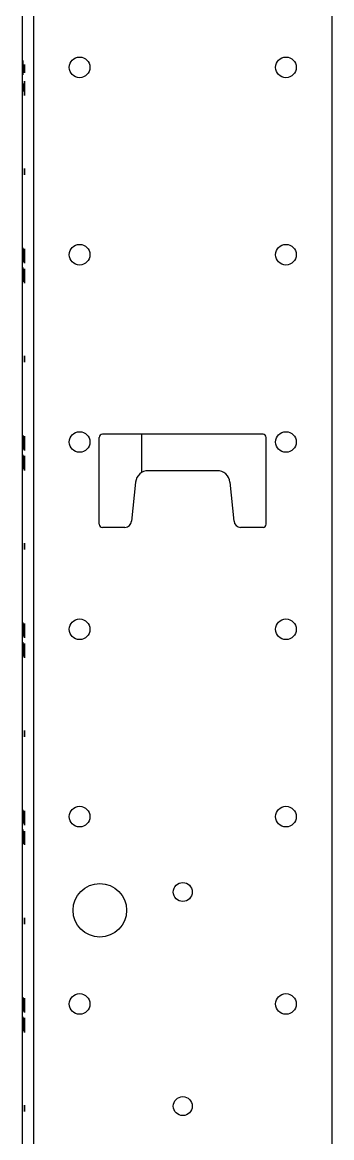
# Model space of a CAD drawing. Extents: x 8 to 102, y 11 to 162.
# Drawn here: x 65.58 to 68.47, y 21.36 to 31.78 of the extents above; entities that cross this region are included whole.
import ezdxf

# ---------------------------------------------------------------- set-up
doc = ezdxf.new("R2010")
doc.units = 0
doc.header["$MEASUREMENT"] = 0
doc.layers.add('TFR-TRI3', color=7, linetype='CONTINUOUS')

msp = doc.modelspace()

# ---------------------------------------------------------------- linework, layer by layer
at = {"layer": 'TFR-TRI3', "color": 113, "linetype": 'CONTINUOUS'}
for p, q in [((65.685, 11.26), (65.685, 107.017)), ((68.468, 107.017), (68.468, 11.26)), ((65.576, 104.587), (65.576, 13.694)), ((67.826, 27.932), (66.326, 27.932)), ((66.296, 27.092), (66.296, 27.902)), ((67.856, 27.092), (67.856, 27.902)), ((67.398, 27.592), (66.754, 27.592)), ((66.635, 27.485), (66.596, 27.122)), ((67.556, 27.122), (67.518, 27.485)), ((66.536, 27.062), (66.326, 27.062)), ((67.826, 27.062), (67.616, 27.062))]:
    msp.add_line(p, q, dxfattribs=at)
at = {"layer": 'TFR-TRI3', "color": 3, "linetype": 'CONTINUOUS'}
for p, q in [((65.581, 31.422), (65.581, 31.424)), ((65.581, 31.424), (65.581, 31.422)), ((65.581, 31.419), (65.581, 31.422)), ((65.581, 31.422), (65.581, 31.416)), ((65.581, 31.414), (65.581, 31.419)), ((65.581, 31.416), (65.581, 31.407)), ((65.581, 31.406), (65.581, 31.414)), ((65.581, 31.407), (65.581, 31.394)), ((65.581, 31.397), (65.581, 31.406)), ((65.581, 31.398), (65.581, 31.395)), ((65.581, 31.395), (65.581, 31.398)), ((65.581, 31.386), (65.581, 31.397)), ((65.581, 31.386), (65.581, 31.395)), ((65.581, 31.395), (65.581, 31.386)), ((65.581, 31.394), (65.581, 31.377)), ((65.581, 31.373), (65.581, 31.386)), ((65.581, 31.372), (65.581, 31.386)), ((65.581, 31.386), (65.581, 31.373)), ((65.581, 31.377), (65.581, 31.357)), ((65.581, 31.373), (65.581, 31.357)), ((65.581, 31.357), (65.581, 31.373)), ((65.581, 31.357), (65.581, 31.372)), ((65.596, 31.386), (65.596, 31.366)), ((65.596, 31.373), (65.596, 31.386)), ((65.596, 31.359), (65.596, 31.373)), ((65.596, 31.366), (65.596, 31.349)), ((65.581, 31.341), (65.581, 31.357)), ((65.581, 31.357), (65.581, 31.341)), ((65.581, 31.336), (65.581, 31.357)), ((65.581, 31.357), (65.581, 31.33)), ((65.581, 31.328), (65.581, 31.341)), ((65.581, 31.341), (65.581, 31.329)), ((65.581, 31.32), (65.581, 31.336)), ((65.581, 31.33), (65.581, 31.31)), ((65.581, 31.329), (65.581, 31.319)), ((65.581, 31.319), (65.581, 31.328)), ((65.581, 31.307), (65.581, 31.32)), ((65.581, 31.319), (65.581, 31.316)), ((65.581, 31.316), (65.581, 31.319)), ((65.581, 31.31), (65.581, 31.295)), ((65.581, 31.298), (65.581, 31.307)), ((65.581, 31.292), (65.581, 31.298)), ((65.581, 31.295), (65.581, 31.29)), ((65.581, 31.29), (65.581, 31.292)), ((65.596, 31.346), (65.596, 31.359)), ((65.596, 31.349), (65.596, 31.335)), ((65.596, 31.335), (65.596, 31.346)), ((65.596, 31.31), (65.596, 31.335)), ((65.596, 31.335), (65.596, 31.326)), ((65.596, 31.326), (65.596, 31.31)), ((65.581, 31.194), (65.581, 31.21)), ((65.581, 31.21), (65.581, 31.185)), ((65.581, 31.185), (65.581, 31.194)), ((65.581, 31.185), (65.581, 31.174)), ((65.581, 31.171), (65.581, 31.185)), ((65.581, 31.174), (65.581, 31.161)), ((65.581, 31.154), (65.581, 31.171)), ((65.581, 31.161), (65.581, 31.147)), ((65.596, 31.23), (65.596, 31.228)), ((65.596, 31.225), (65.596, 31.23)), ((65.596, 31.228), (65.596, 31.223)), ((65.596, 31.21), (65.596, 31.225)), ((65.596, 31.223), (65.596, 31.213)), ((65.596, 31.213), (65.596, 31.2)), ((65.596, 31.19), (65.596, 31.21)), ((65.596, 31.201), (65.596, 31.204)), ((65.596, 31.204), (65.596, 31.201)), ((65.596, 31.201), (65.596, 31.192)), ((65.596, 31.191), (65.596, 31.201)), ((65.596, 31.2), (65.596, 31.184)), ((65.596, 31.192), (65.596, 31.179)), ((65.596, 31.179), (65.596, 31.191)), ((65.596, 31.163), (65.596, 31.19)), ((65.596, 31.184), (65.596, 31.163)), ((65.596, 31.164), (65.596, 31.179)), ((65.596, 31.179), (65.596, 31.163)), ((65.596, 31.147), (65.596, 31.164)), ((65.596, 31.143), (65.596, 31.163)), ((65.596, 31.163), (65.596, 31.147)), ((65.596, 31.163), (65.596, 31.148)), ((65.581, 31.135), (65.581, 31.154)), ((65.581, 31.147), (65.581, 31.135)), ((65.596, 31.148), (65.596, 31.134)), ((65.596, 31.134), (65.596, 31.147)), ((65.596, 31.147), (65.596, 31.134)), ((65.596, 31.126), (65.596, 31.143)), ((65.596, 31.125), (65.596, 31.134)), ((65.596, 31.134), (65.596, 31.123)), ((65.596, 31.134), (65.596, 31.125)), ((65.596, 31.113), (65.596, 31.126)), ((65.596, 31.122), (65.596, 31.125)), ((65.596, 31.125), (65.596, 31.122)), ((65.596, 31.123), (65.596, 31.114)), ((65.596, 31.114), (65.596, 31.107)), ((65.596, 31.104), (65.596, 31.113)), ((65.596, 31.107), (65.596, 31.101)), ((65.596, 31.098), (65.596, 31.104)), ((65.596, 31.101), (65.596, 31.098)), ((65.596, 31.097), (65.596, 31.098)), ((65.596, 31.098), (65.596, 31.097)), ((65.581, 30.355), (65.581, 30.415)), ((65.581, 30.355), (65.581, 30.415)), ((65.596, 30.415), (65.596, 30.355)), ((65.596, 30.415), (65.596, 30.355)), ((65.581, 29.673), (65.581, 29.675)), ((65.581, 29.675), (65.581, 29.673)), ((65.581, 29.673), (65.581, 29.667)), ((65.581, 29.666), (65.581, 29.673)), ((65.581, 29.667), (65.581, 29.656)), ((65.581, 29.656), (65.581, 29.666)), ((65.581, 29.656), (65.581, 29.641)), ((65.581, 29.641), (65.581, 29.656)), ((65.581, 29.649), (65.581, 29.65)), ((65.581, 29.65), (65.581, 29.641)), ((65.581, 29.65), (65.581, 29.65)), ((65.581, 29.646), (65.581, 29.649)), ((65.581, 29.644), (65.581, 29.647)), ((65.581, 29.647), (65.581, 29.644)), ((65.581, 29.642), (65.581, 29.646)), ((65.581, 29.644), (65.581, 29.636)), ((65.581, 29.636), (65.581, 29.644)), ((65.581, 29.637), (65.581, 29.642)), ((65.581, 29.624), (65.581, 29.641)), ((65.581, 29.641), (65.581, 29.623)), ((65.581, 29.641), (65.581, 29.629)), ((65.581, 29.631), (65.581, 29.637)), ((65.581, 29.623), (65.581, 29.636)), ((65.581, 29.636), (65.581, 29.623)), ((65.581, 29.623), (65.581, 29.631)), ((65.581, 29.629), (65.581, 29.616)), ((65.581, 29.605), (65.581, 29.624)), ((65.581, 29.613), (65.581, 29.623)), ((65.581, 29.623), (65.581, 29.602)), ((65.581, 29.623), (65.581, 29.608)), ((65.581, 29.607), (65.581, 29.623)), ((65.581, 29.616), (65.581, 29.601)), ((65.581, 29.602), (65.581, 29.613)), ((65.581, 29.608), (65.581, 29.592)), ((65.581, 29.591), (65.581, 29.607)), ((65.581, 29.58), (65.581, 29.605)), ((65.581, 29.602), (65.581, 29.58)), ((65.581, 29.59), (65.581, 29.602)), ((65.581, 29.601), (65.581, 29.578)), ((65.596, 29.659), (65.596, 29.664)), ((65.596, 29.664), (65.596, 29.662)), ((65.596, 29.662), (65.596, 29.656)), ((65.596, 29.643), (65.596, 29.659)), ((65.596, 29.656), (65.596, 29.647)), ((65.596, 29.647), (65.596, 29.634)), ((65.596, 29.623), (65.596, 29.643)), ((65.596, 29.635), (65.596, 29.638)), ((65.596, 29.638), (65.596, 29.635)), ((65.596, 29.625), (65.596, 29.635)), ((65.596, 29.635), (65.596, 29.626)), ((65.596, 29.634), (65.596, 29.617)), ((65.596, 29.626), (65.596, 29.613)), ((65.596, 29.613), (65.596, 29.625)), ((65.596, 29.597), (65.596, 29.623)), ((65.596, 29.617), (65.596, 29.597)), ((65.596, 29.597), (65.596, 29.613)), ((65.596, 29.613), (65.596, 29.597)), ((65.596, 29.576), (65.596, 29.597)), ((65.596, 29.597), (65.596, 29.581)), ((65.596, 29.597), (65.596, 29.581)), ((65.596, 29.581), (65.596, 29.597)), ((65.581, 29.592), (65.581, 29.579)), ((65.581, 29.578), (65.581, 29.591)), ((65.581, 29.58), (65.581, 29.59)), ((65.581, 29.573), (65.581, 29.58)), ((65.581, 29.58), (65.581, 29.563)), ((65.581, 29.559), (65.581, 29.58)), ((65.581, 29.579), (65.581, 29.57)), ((65.581, 29.569), (65.581, 29.578)), ((65.581, 29.578), (65.581, 29.558)), ((65.581, 29.569), (65.581, 29.573)), ((65.581, 29.57), (65.581, 29.566)), ((65.581, 29.544), (65.581, 29.569)), ((65.581, 29.566), (65.581, 29.569)), ((65.581, 29.563), (65.581, 29.551)), ((65.581, 29.545), (65.581, 29.559)), ((65.581, 29.558), (65.581, 29.545)), ((65.581, 29.551), (65.581, 29.544)), ((65.581, 29.541), (65.581, 29.545)), ((65.581, 29.545), (65.581, 29.541)), ((65.581, 29.489), (65.581, 29.49)), ((65.581, 29.49), (65.581, 29.488)), ((65.581, 29.485), (65.581, 29.489)), ((65.596, 29.581), (65.596, 29.568)), ((65.596, 29.581), (65.596, 29.568)), ((65.596, 29.568), (65.596, 29.581)), ((65.596, 29.56), (65.596, 29.576)), ((65.596, 29.559), (65.596, 29.568)), ((65.596, 29.568), (65.596, 29.559)), ((65.596, 29.568), (65.596, 29.557)), ((65.596, 29.547), (65.596, 29.56)), ((65.596, 29.556), (65.596, 29.559)), ((65.596, 29.559), (65.596, 29.556)), ((65.596, 29.557), (65.596, 29.547)), ((65.596, 29.537), (65.596, 29.547)), ((65.596, 29.547), (65.596, 29.54)), ((65.596, 29.54), (65.596, 29.535)), ((65.596, 29.532), (65.596, 29.537)), ((65.596, 29.535), (65.596, 29.531)), ((65.596, 29.53), (65.596, 29.532)), ((65.596, 29.531), (65.596, 29.53)), ((65.581, 29.488), (65.581, 29.483)), ((65.581, 29.48), (65.581, 29.485)), ((65.581, 29.483), (65.581, 29.473)), ((65.581, 29.473), (65.581, 29.48)), ((65.581, 29.473), (65.581, 29.461)), ((65.581, 29.464), (65.581, 29.473)), ((65.581, 29.452), (65.581, 29.464)), ((65.581, 29.464), (65.581, 29.461)), ((65.581, 29.461), (65.581, 29.464)), ((65.581, 29.461), (65.581, 29.444)), ((65.581, 29.452), (65.581, 29.461)), ((65.581, 29.461), (65.581, 29.452)), ((65.581, 29.452), (65.581, 29.439)), ((65.581, 29.439), (65.581, 29.452)), ((65.581, 29.439), (65.581, 29.452)), ((65.581, 29.444), (65.581, 29.423)), ((65.581, 29.423), (65.581, 29.439)), ((65.581, 29.423), (65.581, 29.439)), ((65.581, 29.439), (65.581, 29.423)), ((65.581, 29.423), (65.581, 29.397)), ((65.581, 29.403), (65.581, 29.423)), ((65.581, 29.423), (65.581, 29.407)), ((65.581, 29.407), (65.581, 29.423)), ((65.581, 29.407), (65.581, 29.395)), ((65.581, 29.394), (65.581, 29.407)), ((65.581, 29.386), (65.581, 29.403)), ((65.581, 29.397), (65.581, 29.377)), ((65.581, 29.395), (65.581, 29.386)), ((65.581, 29.385), (65.581, 29.394)), ((65.581, 29.373), (65.581, 29.386)), ((65.581, 29.386), (65.581, 29.382)), ((65.581, 29.382), (65.581, 29.385)), ((65.596, 29.475), (65.596, 29.479)), ((65.596, 29.479), (65.596, 29.475)), ((65.596, 29.476), (65.596, 29.452)), ((65.596, 29.47), (65.596, 29.476)), ((65.596, 29.475), (65.596, 29.461)), ((65.596, 29.462), (65.596, 29.475)), ((65.596, 29.457), (65.596, 29.47)), ((65.596, 29.442), (65.596, 29.462)), ((65.596, 29.461), (65.596, 29.44)), ((65.596, 29.44), (65.596, 29.457)), ((65.596, 29.454), (65.596, 29.451)), ((65.596, 29.451), (65.596, 29.454)), ((65.596, 29.452), (65.596, 29.447)), ((65.596, 29.441), (65.596, 29.451)), ((65.596, 29.451), (65.596, 29.442)), ((65.596, 29.447), (65.596, 29.44)), ((65.596, 29.419), (65.596, 29.442)), ((65.596, 29.442), (65.596, 29.429)), ((65.596, 29.428), (65.596, 29.441)), ((65.596, 29.418), (65.596, 29.44)), ((65.596, 29.44), (65.596, 29.415)), ((65.596, 29.44), (65.596, 29.43)), ((65.596, 29.43), (65.596, 29.418)), ((65.596, 29.429), (65.596, 29.413)), ((65.596, 29.412), (65.596, 29.428)), ((65.596, 29.404), (65.596, 29.419)), ((65.596, 29.397), (65.596, 29.418)), ((65.596, 29.418), (65.596, 29.407)), ((65.596, 29.415), (65.596, 29.396)), ((65.596, 29.413), (65.596, 29.397)), ((65.596, 29.397), (65.596, 29.412)), ((65.596, 29.407), (65.596, 29.397)), ((65.596, 29.391), (65.596, 29.404)), ((65.596, 29.397), (65.596, 29.39)), ((65.596, 29.397), (65.596, 29.384)), ((65.596, 29.384), (65.596, 29.397)), ((65.596, 29.379), (65.596, 29.397)), ((65.596, 29.396), (65.596, 29.379)), ((65.596, 29.379), (65.596, 29.391)), ((65.596, 29.39), (65.596, 29.383)), ((65.596, 29.376), (65.596, 29.384)), ((65.596, 29.384), (65.596, 29.376)), ((65.581, 29.377), (65.581, 29.362)), ((65.581, 29.364), (65.581, 29.373)), ((65.581, 29.358), (65.581, 29.364)), ((65.581, 29.362), (65.581, 29.356)), ((65.581, 29.356), (65.581, 29.358)), ((65.596, 29.383), (65.596, 29.378)), ((65.596, 29.364), (65.596, 29.379)), ((65.596, 29.379), (65.596, 29.364)), ((65.596, 29.37), (65.596, 29.379)), ((65.596, 29.378), (65.596, 29.374)), ((65.596, 29.376), (65.596, 29.373)), ((65.596, 29.373), (65.596, 29.376)), ((65.596, 29.374), (65.596, 29.371)), ((65.596, 29.371), (65.596, 29.37)), ((65.596, 29.37), (65.596, 29.37)), ((65.596, 29.354), (65.596, 29.364)), ((65.596, 29.364), (65.596, 29.354)), ((65.596, 29.354), (65.596, 29.347)), ((65.596, 29.347), (65.596, 29.354)), ((65.596, 29.347), (65.596, 29.345)), ((65.596, 29.345), (65.596, 29.347)), ((65.581, 28.605), (65.581, 28.665)), ((65.581, 28.605), (65.581, 28.665)), ((65.596, 28.665), (65.596, 28.605)), ((65.596, 28.665), (65.596, 28.605)), ((65.581, 27.925), (65.581, 27.92)), ((65.581, 27.923), (65.581, 27.925)), ((65.581, 27.915), (65.581, 27.923)), ((65.581, 27.92), (65.581, 27.906)), ((65.581, 27.917), (65.581, 27.915)), ((65.581, 27.913), (65.581, 27.917)), ((65.581, 27.915), (65.581, 27.909)), ((65.581, 27.903), (65.581, 27.915)), ((65.581, 27.9), (65.581, 27.913)), ((65.581, 27.909), (65.581, 27.9)), ((65.581, 27.906), (65.581, 27.885)), ((65.581, 27.887), (65.581, 27.903)), ((65.581, 27.9), (65.581, 27.887)), ((65.581, 27.881), (65.581, 27.9)), ((65.581, 27.896), (65.581, 27.899)), ((65.581, 27.899), (65.581, 27.896)), ((65.581, 27.896), (65.581, 27.887)), ((65.581, 27.888), (65.581, 27.896)), ((65.581, 27.889), (65.581, 27.891)), ((65.581, 27.891), (65.581, 27.888)), ((65.581, 27.882), (65.581, 27.889)), ((65.581, 27.874), (65.581, 27.888)), ((65.581, 27.888), (65.581, 27.881)), ((65.581, 27.887), (65.581, 27.874)), ((65.581, 27.885), (65.581, 27.858)), ((65.581, 27.871), (65.581, 27.882)), ((65.581, 27.881), (65.581, 27.871)), ((65.581, 27.857), (65.581, 27.881)), ((65.581, 27.874), (65.581, 27.857)), ((65.581, 27.858), (65.581, 27.874)), ((65.581, 27.871), (65.581, 27.858)), ((65.581, 27.858), (65.581, 27.871)), ((65.581, 27.847), (65.581, 27.858)), ((65.581, 27.858), (65.581, 27.844)), ((65.581, 27.844), (65.581, 27.858)), ((65.581, 27.858), (65.581, 27.83)), ((65.581, 27.857), (65.581, 27.841)), ((65.581, 27.833), (65.581, 27.857)), ((65.581, 27.836), (65.581, 27.847)), ((65.581, 27.834), (65.581, 27.844)), ((65.581, 27.844), (65.581, 27.834)), ((65.581, 27.841), (65.581, 27.828)), ((65.581, 27.828), (65.581, 27.836)), ((65.581, 27.834), (65.581, 27.827)), ((65.581, 27.827), (65.581, 27.834)), ((65.581, 27.815), (65.581, 27.833)), ((65.581, 27.83), (65.581, 27.809)), ((65.581, 27.813), (65.581, 27.829)), ((65.581, 27.829), (65.581, 27.816)), ((65.581, 27.828), (65.581, 27.819)), ((65.581, 27.821), (65.581, 27.828)), ((65.581, 27.827), (65.581, 27.824)), ((65.581, 27.824), (65.581, 27.827)), ((65.581, 27.818), (65.581, 27.821)), ((65.596, 27.909), (65.596, 27.914)), ((65.596, 27.914), (65.596, 27.912)), ((65.596, 27.912), (65.596, 27.906)), ((65.596, 27.893), (65.596, 27.909)), ((65.596, 27.906), (65.596, 27.897)), ((65.596, 27.897), (65.596, 27.884)), ((65.596, 27.873), (65.596, 27.893)), ((65.596, 27.888), (65.596, 27.885)), ((65.596, 27.885), (65.596, 27.888)), ((65.596, 27.885), (65.596, 27.876)), ((65.596, 27.875), (65.596, 27.885)), ((65.596, 27.884), (65.596, 27.867)), ((65.596, 27.876), (65.596, 27.863)), ((65.596, 27.863), (65.596, 27.875)), ((65.596, 27.847), (65.596, 27.873)), ((65.596, 27.867), (65.596, 27.847)), ((65.596, 27.847), (65.596, 27.863)), ((65.596, 27.863), (65.596, 27.847)), ((65.596, 27.847), (65.596, 27.831)), ((65.596, 27.847), (65.596, 27.831)), ((65.596, 27.831), (65.596, 27.847)), ((65.596, 27.826), (65.596, 27.847)), ((65.596, 27.818), (65.596, 27.831)), ((65.596, 27.831), (65.596, 27.818)), ((65.596, 27.831), (65.596, 27.818)), ((65.596, 27.81), (65.596, 27.826)), ((65.581, 27.819), (65.581, 27.816)), ((65.581, 27.816), (65.581, 27.818)), ((65.581, 27.816), (65.581, 27.806)), ((65.581, 27.803), (65.581, 27.815)), ((65.581, 27.801), (65.581, 27.813)), ((65.581, 27.809), (65.581, 27.795)), ((65.581, 27.806), (65.581, 27.801)), ((65.581, 27.799), (65.581, 27.803)), ((65.581, 27.801), (65.581, 27.799)), ((65.581, 27.793), (65.581, 27.801)), ((65.581, 27.795), (65.581, 27.79)), ((65.581, 27.79), (65.581, 27.793)), ((65.581, 27.74), (65.581, 27.738)), ((65.581, 27.739), (65.581, 27.74)), ((65.581, 27.735), (65.581, 27.739)), ((65.581, 27.738), (65.581, 27.733)), ((65.581, 27.73), (65.581, 27.735)), ((65.581, 27.733), (65.581, 27.723)), ((65.581, 27.723), (65.581, 27.73)), ((65.581, 27.723), (65.581, 27.711)), ((65.581, 27.714), (65.581, 27.723)), ((65.596, 27.809), (65.596, 27.818)), ((65.596, 27.818), (65.596, 27.809)), ((65.596, 27.818), (65.596, 27.807)), ((65.596, 27.797), (65.596, 27.81)), ((65.596, 27.806), (65.596, 27.809)), ((65.596, 27.809), (65.596, 27.806)), ((65.596, 27.807), (65.596, 27.797)), ((65.596, 27.787), (65.596, 27.797)), ((65.596, 27.797), (65.596, 27.79)), ((65.596, 27.79), (65.596, 27.785)), ((65.596, 27.782), (65.596, 27.787)), ((65.596, 27.785), (65.596, 27.781)), ((65.596, 27.78), (65.596, 27.782)), ((65.596, 27.781), (65.596, 27.78)), ((65.596, 27.73), (65.596, 27.727)), ((65.596, 27.725), (65.596, 27.73)), ((65.596, 27.727), (65.596, 27.72)), ((65.596, 27.711), (65.596, 27.725)), ((65.596, 27.721), (65.596, 27.717)), ((65.596, 27.72), (65.596, 27.721)), ((65.596, 27.72), (65.596, 27.707)), ((65.596, 27.714), (65.596, 27.72)), ((65.596, 27.717), (65.596, 27.705)), ((65.581, 27.702), (65.581, 27.714)), ((65.581, 27.714), (65.581, 27.711)), ((65.581, 27.711), (65.581, 27.714)), ((65.581, 27.702), (65.581, 27.711)), ((65.581, 27.711), (65.581, 27.694)), ((65.581, 27.711), (65.581, 27.702)), ((65.581, 27.689), (65.581, 27.702)), ((65.581, 27.689), (65.581, 27.702)), ((65.581, 27.702), (65.581, 27.689)), ((65.581, 27.694), (65.581, 27.673)), ((65.581, 27.673), (65.581, 27.689)), ((65.581, 27.689), (65.581, 27.673)), ((65.581, 27.673), (65.581, 27.689)), ((65.581, 27.653), (65.581, 27.673)), ((65.581, 27.673), (65.581, 27.657)), ((65.581, 27.657), (65.581, 27.673)), ((65.581, 27.673), (65.581, 27.647)), ((65.581, 27.657), (65.581, 27.645)), ((65.581, 27.644), (65.581, 27.657)), ((65.581, 27.636), (65.581, 27.653)), ((65.581, 27.647), (65.581, 27.627)), ((65.581, 27.645), (65.581, 27.636)), ((65.581, 27.635), (65.581, 27.644)), ((65.581, 27.623), (65.581, 27.636)), ((65.581, 27.636), (65.581, 27.632)), ((65.581, 27.632), (65.581, 27.635)), ((65.581, 27.627), (65.581, 27.612)), ((65.581, 27.614), (65.581, 27.623)), ((65.581, 27.608), (65.581, 27.614)), ((65.596, 27.704), (65.596, 27.714)), ((65.596, 27.69), (65.596, 27.711)), ((65.596, 27.707), (65.596, 27.691)), ((65.596, 27.705), (65.596, 27.687)), ((65.596, 27.704), (65.596, 27.703)), ((65.596, 27.701), (65.596, 27.704)), ((65.596, 27.691), (65.596, 27.704)), ((65.596, 27.703), (65.596, 27.699)), ((65.596, 27.692), (65.596, 27.701)), ((65.596, 27.699), (65.596, 27.693)), ((65.596, 27.696), (65.596, 27.693)), ((65.596, 27.693), (65.596, 27.696)), ((65.596, 27.693), (65.596, 27.684)), ((65.596, 27.686), (65.596, 27.693)), ((65.596, 27.693), (65.596, 27.687)), ((65.596, 27.679), (65.596, 27.692)), ((65.596, 27.662), (65.596, 27.69)), ((65.596, 27.687), (65.596, 27.676)), ((65.596, 27.687), (65.596, 27.663)), ((65.596, 27.676), (65.596, 27.686)), ((65.596, 27.684), (65.596, 27.673)), ((65.596, 27.663), (65.596, 27.679)), ((65.596, 27.663), (65.596, 27.676)), ((65.596, 27.676), (65.596, 27.662)), ((65.596, 27.673), (65.596, 27.662)), ((65.596, 27.65), (65.596, 27.663)), ((65.596, 27.663), (65.596, 27.639)), ((65.596, 27.646), (65.596, 27.663)), ((65.596, 27.662), (65.596, 27.646)), ((65.596, 27.662), (65.596, 27.649)), ((65.596, 27.635), (65.596, 27.662)), ((65.596, 27.639), (65.596, 27.65)), ((65.596, 27.649), (65.596, 27.639)), ((65.596, 27.633), (65.596, 27.646)), ((65.596, 27.646), (65.596, 27.632)), ((65.596, 27.639), (65.596, 27.62)), ((65.596, 27.639), (65.596, 27.632)), ((65.596, 27.632), (65.596, 27.639)), ((65.596, 27.614), (65.596, 27.635)), ((65.596, 27.62), (65.596, 27.634)), ((65.596, 27.634), (65.596, 27.617)), ((65.596, 27.624), (65.596, 27.633)), ((65.596, 27.629), (65.596, 27.632)), ((65.596, 27.632), (65.596, 27.629)), ((65.596, 27.632), (65.596, 27.624)), ((65.596, 27.624), (65.596, 27.621)), ((65.596, 27.621), (65.596, 27.624)), ((65.596, 27.611), (65.596, 27.62)), ((65.596, 27.62), (65.596, 27.608)), ((65.596, 27.617), (65.596, 27.605)), ((65.596, 27.6), (65.596, 27.614)), ((65.581, 27.612), (65.581, 27.606)), ((65.581, 27.606), (65.581, 27.608)), ((65.596, 27.605), (65.596, 27.611)), ((65.596, 27.608), (65.596, 27.604)), ((65.596, 27.604), (65.596, 27.605)), ((65.596, 27.605), (65.596, 27.598)), ((65.596, 27.595), (65.596, 27.6)), ((65.596, 27.598), (65.596, 27.595)), ((65.581, 26.855), (65.581, 26.915)), ((65.581, 26.855), (65.581, 26.915)), ((65.596, 26.915), (65.596, 26.855)), ((65.596, 26.915), (65.596, 26.855)), ((65.581, 26.043), (65.581, 26.175)), ((65.581, 26.175), (65.581, 26.156)), ((65.581, 26.156), (65.581, 26.136)), ((65.596, 26.159), (65.596, 26.164)), ((65.596, 26.164), (65.596, 26.162)), ((65.596, 26.162), (65.596, 26.156)), ((65.596, 26.143), (65.596, 26.159)), ((65.596, 26.156), (65.596, 26.147)), ((65.581, 26.124), (65.581, 26.143)), ((65.581, 26.143), (65.581, 26.043)), ((65.581, 26.136), (65.581, 26.119)), ((65.581, 26.107), (65.581, 26.124)), ((65.581, 26.119), (65.581, 26.107)), ((65.581, 26.107), (65.581, 26.101)), ((65.581, 26.092), (65.581, 26.107)), ((65.581, 26.101), (65.581, 26.097)), ((65.581, 26.097), (65.581, 26.071)), ((65.581, 26.081), (65.581, 26.092)), ((65.581, 26.074), (65.581, 26.081)), ((65.581, 26.071), (65.581, 26.074)), ((65.596, 26.147), (65.596, 26.134)), ((65.596, 26.123), (65.596, 26.143)), ((65.596, 26.135), (65.596, 26.138)), ((65.596, 26.138), (65.596, 26.135)), ((65.596, 26.125), (65.596, 26.135)), ((65.596, 26.135), (65.596, 26.126)), ((65.596, 26.134), (65.596, 26.117)), ((65.596, 26.126), (65.596, 26.113)), ((65.596, 26.113), (65.596, 26.125)), ((65.596, 26.097), (65.596, 26.123)), ((65.596, 26.117), (65.596, 26.097)), ((65.596, 26.097), (65.596, 26.113)), ((65.596, 26.113), (65.596, 26.097)), ((65.596, 26.076), (65.596, 26.097)), ((65.596, 26.097), (65.596, 26.081)), ((65.596, 26.081), (65.596, 26.097)), ((65.596, 26.097), (65.596, 26.081)), ((65.596, 26.068), (65.596, 26.081)), ((65.596, 26.081), (65.596, 26.068)), ((65.596, 26.081), (65.596, 26.068)), ((65.596, 26.06), (65.596, 26.076)), ((65.596, 26.059), (65.596, 26.068)), ((65.596, 26.068), (65.596, 26.057)), ((65.596, 26.068), (65.596, 26.059)), ((65.596, 26.047), (65.596, 26.06)), ((65.596, 26.059), (65.596, 26.056)), ((65.596, 26.056), (65.596, 26.059)), ((65.596, 26.057), (65.596, 26.047)), ((65.581, 25.989), (65.581, 25.99)), ((65.581, 25.99), (65.581, 25.988)), ((65.581, 25.985), (65.581, 25.989)), ((65.581, 25.988), (65.581, 25.983)), ((65.581, 25.98), (65.581, 25.985)), ((65.581, 25.983), (65.581, 25.973)), ((65.581, 25.973), (65.581, 25.98)), ((65.581, 25.964), (65.581, 25.973)), ((65.581, 25.973), (65.581, 25.961)), ((65.581, 25.964), (65.581, 25.961)), ((65.581, 25.952), (65.581, 25.964)), ((65.581, 25.961), (65.581, 25.964)), ((65.581, 25.961), (65.581, 25.952)), ((65.581, 25.952), (65.581, 25.961)), ((65.581, 25.961), (65.581, 25.944)), ((65.581, 25.952), (65.581, 25.939)), ((65.581, 25.939), (65.581, 25.952)), ((65.581, 25.939), (65.581, 25.952)), ((65.596, 26.037), (65.596, 26.047)), ((65.596, 26.047), (65.596, 26.04)), ((65.596, 26.04), (65.596, 26.035)), ((65.596, 26.032), (65.596, 26.037)), ((65.596, 26.035), (65.596, 26.031)), ((65.596, 26.03), (65.596, 26.032)), ((65.596, 26.031), (65.596, 26.03)), ((65.596, 25.877), (65.596, 25.977)), ((65.596, 25.977), (65.596, 25.845)), ((65.596, 25.949), (65.596, 25.946)), ((65.596, 25.923), (65.596, 25.949)), ((65.596, 25.946), (65.596, 25.939)), ((65.581, 25.944), (65.581, 25.923)), ((65.581, 25.923), (65.581, 25.939)), ((65.581, 25.923), (65.581, 25.939)), ((65.581, 25.939), (65.581, 25.923)), ((65.581, 25.907), (65.581, 25.923)), ((65.581, 25.923), (65.581, 25.897)), ((65.581, 25.903), (65.581, 25.923)), ((65.581, 25.923), (65.581, 25.907)), ((65.581, 25.907), (65.581, 25.895)), ((65.581, 25.894), (65.581, 25.907)), ((65.581, 25.886), (65.581, 25.903)), ((65.581, 25.897), (65.581, 25.877)), ((65.581, 25.895), (65.581, 25.886)), ((65.581, 25.885), (65.581, 25.894)), ((65.581, 25.873), (65.581, 25.886)), ((65.581, 25.886), (65.581, 25.882)), ((65.581, 25.882), (65.581, 25.885)), ((65.581, 25.877), (65.581, 25.862)), ((65.581, 25.864), (65.581, 25.873)), ((65.581, 25.858), (65.581, 25.864)), ((65.581, 25.862), (65.581, 25.856)), ((65.581, 25.856), (65.581, 25.858)), ((65.596, 25.939), (65.596, 25.928)), ((65.596, 25.928), (65.596, 25.913)), ((65.596, 25.919), (65.596, 25.923)), ((65.596, 25.913), (65.596, 25.919)), ((65.596, 25.913), (65.596, 25.896)), ((65.596, 25.901), (65.596, 25.913)), ((65.596, 25.884), (65.596, 25.901)), ((65.596, 25.896), (65.596, 25.877)), ((65.596, 25.865), (65.596, 25.884)), ((65.596, 25.845), (65.596, 25.865)), ((65.581, 25.105), (65.581, 25.165)), ((65.581, 25.105), (65.581, 25.165)), ((65.596, 25.165), (65.596, 25.105)), ((65.596, 25.165), (65.596, 25.105)), ((65.581, 24.425), (65.581, 24.423)), ((65.581, 24.42), (65.581, 24.425)), ((65.581, 24.423), (65.581, 24.417)), ((65.581, 24.421), (65.581, 24.398)), ((65.581, 24.415), (65.581, 24.421)), ((65.581, 24.408), (65.581, 24.42)), ((65.581, 24.417), (65.581, 24.407)), ((65.581, 24.404), (65.581, 24.415)), ((65.581, 24.389), (65.581, 24.408)), ((65.581, 24.407), (65.581, 24.395)), ((65.581, 24.387), (65.581, 24.404)), ((65.581, 24.4), (65.581, 24.398)), ((65.581, 24.398), (65.581, 24.4)), ((65.581, 24.398), (65.581, 24.394)), ((65.581, 24.398), (65.581, 24.39)), ((65.581, 24.389), (65.581, 24.398)), ((65.581, 24.395), (65.581, 24.38)), ((65.581, 24.394), (65.581, 24.389)), ((65.581, 24.39), (65.581, 24.378)), ((65.581, 24.389), (65.581, 24.378)), ((65.581, 24.378), (65.581, 24.389)), ((65.581, 24.367), (65.581, 24.389)), ((65.581, 24.366), (65.581, 24.387)), ((65.596, 24.414), (65.596, 24.412)), ((65.596, 24.409), (65.596, 24.414)), ((65.596, 24.412), (65.596, 24.406)), ((65.596, 24.393), (65.596, 24.409)), ((65.596, 24.406), (65.596, 24.397)), ((65.596, 24.397), (65.596, 24.384)), ((65.596, 24.373), (65.596, 24.393)), ((65.596, 24.385), (65.596, 24.388)), ((65.596, 24.388), (65.596, 24.385)), ((65.596, 24.385), (65.596, 24.376)), ((65.596, 24.375), (65.596, 24.385)), ((65.596, 24.384), (65.596, 24.367)), ((65.581, 24.38), (65.581, 24.364)), ((65.581, 24.378), (65.581, 24.365)), ((65.581, 24.378), (65.581, 24.363)), ((65.581, 24.364), (65.581, 24.378)), ((65.581, 24.354), (65.581, 24.367)), ((65.581, 24.339), (65.581, 24.366)), ((65.581, 24.365), (65.581, 24.354)), ((65.581, 24.354), (65.581, 24.364)), ((65.581, 24.364), (65.581, 24.337)), ((65.581, 24.363), (65.581, 24.348)), ((65.581, 24.354), (65.581, 24.345)), ((65.581, 24.344), (65.581, 24.354)), ((65.581, 24.342), (65.581, 24.354)), ((65.581, 24.348), (65.581, 24.335)), ((65.581, 24.345), (65.581, 24.335)), ((65.581, 24.336), (65.581, 24.344)), ((65.581, 24.33), (65.581, 24.342)), ((65.581, 24.318), (65.581, 24.339)), ((65.581, 24.337), (65.581, 24.316)), ((65.581, 24.329), (65.581, 24.336)), ((65.581, 24.335), (65.581, 24.327)), ((65.581, 24.335), (65.581, 24.327)), ((65.581, 24.321), (65.581, 24.33)), ((65.581, 24.326), (65.581, 24.329)), ((65.581, 24.327), (65.581, 24.324)), ((65.581, 24.327), (65.581, 24.322)), ((65.581, 24.324), (65.581, 24.326)), ((65.581, 24.322), (65.581, 24.321)), ((65.581, 24.302), (65.581, 24.318)), ((65.581, 24.316), (65.581, 24.302)), ((65.581, 24.297), (65.581, 24.302)), ((65.581, 24.302), (65.581, 24.297)), ((65.596, 24.376), (65.596, 24.363)), ((65.596, 24.363), (65.596, 24.375)), ((65.596, 24.347), (65.596, 24.373)), ((65.596, 24.367), (65.596, 24.347)), ((65.596, 24.347), (65.596, 24.363)), ((65.596, 24.363), (65.596, 24.347)), ((65.596, 24.326), (65.596, 24.347)), ((65.596, 24.331), (65.596, 24.347)), ((65.596, 24.347), (65.596, 24.331)), ((65.596, 24.347), (65.596, 24.331)), ((65.596, 24.318), (65.596, 24.331)), ((65.596, 24.331), (65.596, 24.318)), ((65.596, 24.331), (65.596, 24.318)), ((65.596, 24.31), (65.596, 24.326)), ((65.596, 24.318), (65.596, 24.309)), ((65.596, 24.318), (65.596, 24.307)), ((65.596, 24.309), (65.596, 24.318)), ((65.596, 24.297), (65.596, 24.31)), ((65.596, 24.306), (65.596, 24.309)), ((65.596, 24.309), (65.596, 24.306)), ((65.596, 24.307), (65.596, 24.297)), ((65.596, 24.287), (65.596, 24.297)), ((65.596, 24.297), (65.596, 24.29)), ((65.596, 24.29), (65.596, 24.285)), ((65.596, 24.282), (65.596, 24.287)), ((65.596, 24.285), (65.596, 24.281)), ((65.596, 24.28), (65.596, 24.282)), ((65.596, 24.281), (65.596, 24.28)), ((65.581, 24.24), (65.581, 24.238)), ((65.581, 24.239), (65.581, 24.24)), ((65.581, 24.235), (65.581, 24.239)), ((65.581, 24.238), (65.581, 24.233)), ((65.581, 24.23), (65.581, 24.235)), ((65.581, 24.233), (65.581, 24.223)), ((65.581, 24.223), (65.581, 24.23)), ((65.581, 24.223), (65.581, 24.211)), ((65.581, 24.214), (65.581, 24.223)), ((65.581, 24.202), (65.581, 24.214)), ((65.581, 24.211), (65.581, 24.214)), ((65.581, 24.214), (65.581, 24.211)), ((65.581, 24.202), (65.581, 24.211)), ((65.581, 24.211), (65.581, 24.202)), ((65.581, 24.211), (65.581, 24.194)), ((65.581, 24.189), (65.581, 24.202)), ((65.581, 24.202), (65.581, 24.189)), ((65.581, 24.189), (65.581, 24.202)), ((65.581, 24.194), (65.581, 24.173)), ((65.581, 24.189), (65.581, 24.173)), ((65.581, 24.173), (65.581, 24.189)), ((65.581, 24.173), (65.581, 24.189)), ((65.596, 24.218), (65.596, 24.223)), ((65.596, 24.223), (65.596, 24.218)), ((65.596, 24.218), (65.596, 24.202)), ((65.596, 24.204), (65.596, 24.218)), ((65.596, 24.183), (65.596, 24.204)), ((65.596, 24.202), (65.596, 24.181)), ((65.596, 24.198), (65.596, 24.2)), ((65.596, 24.2), (65.596, 24.19)), ((65.596, 24.193), (65.596, 24.198)), ((65.596, 24.196), (65.596, 24.195)), ((65.596, 24.193), (65.596, 24.196)), ((65.596, 24.195), (65.596, 24.191)), ((65.596, 24.185), (65.596, 24.193)), ((65.596, 24.185), (65.596, 24.193)), ((65.596, 24.191), (65.596, 24.184)), ((65.596, 24.19), (65.596, 24.179)), ((65.596, 24.172), (65.596, 24.185)), ((65.596, 24.175), (65.596, 24.185)), ((65.596, 24.184), (65.596, 24.176)), ((65.596, 24.156), (65.596, 24.183)), ((65.596, 24.181), (65.596, 24.154)), ((65.596, 24.179), (65.596, 24.166)), ((65.596, 24.176), (65.596, 24.167)), ((65.596, 24.166), (65.596, 24.175)), ((65.581, 24.173), (65.581, 24.147)), ((65.581, 24.173), (65.581, 24.157)), ((65.581, 24.157), (65.581, 24.173)), ((65.581, 24.153), (65.581, 24.173)), ((65.581, 24.157), (65.581, 24.145)), ((65.581, 24.144), (65.581, 24.157)), ((65.581, 24.136), (65.581, 24.153)), ((65.581, 24.147), (65.581, 24.127)), ((65.581, 24.145), (65.581, 24.136)), ((65.581, 24.135), (65.581, 24.144)), ((65.581, 24.136), (65.581, 24.132)), ((65.581, 24.123), (65.581, 24.136)), ((65.581, 24.132), (65.581, 24.135)), ((65.581, 24.127), (65.581, 24.112)), ((65.581, 24.114), (65.581, 24.123)), ((65.581, 24.108), (65.581, 24.114)), ((65.581, 24.112), (65.581, 24.106)), ((65.581, 24.106), (65.581, 24.108)), ((65.596, 24.157), (65.596, 24.172)), ((65.596, 24.167), (65.596, 24.156)), ((65.596, 24.155), (65.596, 24.166)), ((65.596, 24.166), (65.596, 24.153)), ((65.596, 24.143), (65.596, 24.157)), ((65.596, 24.156), (65.596, 24.143)), ((65.596, 24.14), (65.596, 24.156)), ((65.596, 24.142), (65.596, 24.155)), ((65.596, 24.154), (65.596, 24.133)), ((65.596, 24.153), (65.596, 24.131)), ((65.596, 24.143), (65.596, 24.131)), ((65.596, 24.131), (65.596, 24.143)), ((65.596, 24.132), (65.596, 24.142)), ((65.596, 24.125), (65.596, 24.14)), ((65.596, 24.133), (65.596, 24.117)), ((65.596, 24.126), (65.596, 24.132)), ((65.596, 24.131), (65.596, 24.112)), ((65.596, 24.131), (65.596, 24.123)), ((65.596, 24.123), (65.596, 24.131)), ((65.596, 24.123), (65.596, 24.126)), ((65.596, 24.113), (65.596, 24.125)), ((65.596, 24.12), (65.596, 24.123)), ((65.596, 24.099), (65.596, 24.123)), ((65.596, 24.123), (65.596, 24.12)), ((65.596, 24.117), (65.596, 24.105)), ((65.596, 24.103), (65.596, 24.113)), ((65.596, 24.112), (65.596, 24.1)), ((65.596, 24.105), (65.596, 24.099)), ((65.596, 24.098), (65.596, 24.103)), ((65.596, 24.1), (65.596, 24.096)), ((65.596, 24.096), (65.596, 24.098)), ((65.581, 23.355), (65.581, 23.415)), ((65.581, 23.355), (65.581, 23.415)), ((65.596, 23.415), (65.596, 23.355)), ((65.596, 23.415), (65.596, 23.355)), ((65.581, 22.675), (65.581, 22.671)), ((65.581, 22.67), (65.581, 22.675)), ((65.581, 22.671), (65.581, 22.659)), ((65.581, 22.657), (65.581, 22.67)), ((65.581, 22.665), (65.581, 22.584)), ((65.581, 22.564), (65.581, 22.665)), ((65.581, 22.659), (65.581, 22.636)), ((65.581, 22.636), (65.581, 22.657)), ((65.581, 22.648), (65.581, 22.645)), ((65.581, 22.645), (65.581, 22.648)), ((65.581, 22.636), (65.581, 22.645)), ((65.581, 22.645), (65.581, 22.636)), ((65.581, 22.636), (65.581, 22.622)), ((65.581, 22.612), (65.581, 22.636)), ((65.581, 22.622), (65.581, 22.636)), ((65.581, 22.636), (65.581, 22.605)), ((65.581, 22.605), (65.581, 22.622)), ((65.581, 22.622), (65.581, 22.605)), ((65.581, 22.592), (65.581, 22.612)), ((65.596, 22.664), (65.596, 22.662)), ((65.596, 22.659), (65.596, 22.664)), ((65.596, 22.662), (65.596, 22.656)), ((65.596, 22.643), (65.596, 22.659)), ((65.596, 22.656), (65.596, 22.647)), ((65.596, 22.647), (65.596, 22.634)), ((65.596, 22.623), (65.596, 22.643)), ((65.596, 22.635), (65.596, 22.638)), ((65.596, 22.638), (65.596, 22.635)), ((65.596, 22.635), (65.596, 22.626)), ((65.596, 22.625), (65.596, 22.635)), ((65.596, 22.634), (65.596, 22.617)), ((65.596, 22.626), (65.596, 22.613)), ((65.596, 22.613), (65.596, 22.625)), ((65.596, 22.597), (65.596, 22.623)), ((65.596, 22.617), (65.596, 22.597)), ((65.596, 22.613), (65.596, 22.597)), ((65.596, 22.597), (65.596, 22.613)), ((65.581, 22.591), (65.581, 22.605)), ((65.581, 22.605), (65.581, 22.58)), ((65.581, 22.605), (65.581, 22.593)), ((65.581, 22.593), (65.581, 22.583)), ((65.581, 22.573), (65.581, 22.592)), ((65.581, 22.58), (65.581, 22.591)), ((65.581, 22.584), (65.581, 22.573)), ((65.581, 22.583), (65.581, 22.574)), ((65.581, 22.571), (65.581, 22.58)), ((65.581, 22.58), (65.581, 22.56)), ((65.581, 22.574), (65.581, 22.568)), ((65.581, 22.566), (65.581, 22.571)), ((65.581, 22.568), (65.581, 22.544)), ((65.581, 22.54), (65.581, 22.566)), ((65.581, 22.544), (65.581, 22.564)), ((65.581, 22.56), (65.581, 22.546)), ((65.581, 22.546), (65.581, 22.54)), ((65.596, 22.597), (65.596, 22.581)), ((65.596, 22.576), (65.596, 22.597)), ((65.596, 22.597), (65.596, 22.581)), ((65.596, 22.581), (65.596, 22.597)), ((65.596, 22.568), (65.596, 22.581)), ((65.596, 22.581), (65.596, 22.568)), ((65.596, 22.581), (65.596, 22.568)), ((65.596, 22.56), (65.596, 22.576)), ((65.596, 22.559), (65.596, 22.568)), ((65.596, 22.568), (65.596, 22.557)), ((65.596, 22.568), (65.596, 22.559)), ((65.596, 22.547), (65.596, 22.56)), ((65.596, 22.556), (65.596, 22.559)), ((65.596, 22.559), (65.596, 22.556)), ((65.596, 22.557), (65.596, 22.547)), ((65.596, 22.537), (65.596, 22.547)), ((65.596, 22.547), (65.596, 22.54)), ((65.596, 22.54), (65.596, 22.535)), ((65.596, 22.532), (65.596, 22.537)), ((65.596, 22.535), (65.596, 22.531)), ((65.596, 22.53), (65.596, 22.532)), ((65.596, 22.531), (65.596, 22.53)), ((65.581, 22.49), (65.581, 22.488)), ((65.581, 22.489), (65.581, 22.49)), ((65.581, 22.485), (65.581, 22.489)), ((65.581, 22.488), (65.581, 22.483)), ((65.581, 22.48), (65.581, 22.485)), ((65.581, 22.483), (65.581, 22.473)), ((65.581, 22.473), (65.581, 22.48)), ((65.581, 22.464), (65.581, 22.473)), ((65.581, 22.473), (65.581, 22.461)), ((65.581, 22.461), (65.581, 22.464)), ((65.581, 22.464), (65.581, 22.461)), ((65.581, 22.452), (65.581, 22.464)), ((65.581, 22.452), (65.581, 22.461)), ((65.581, 22.461), (65.581, 22.452)), ((65.581, 22.461), (65.581, 22.444)), ((65.581, 22.439), (65.581, 22.452)), ((65.581, 22.452), (65.581, 22.439)), ((65.581, 22.439), (65.581, 22.452)), ((65.581, 22.444), (65.581, 22.423)), ((65.581, 22.439), (65.581, 22.423)), ((65.581, 22.423), (65.581, 22.439)), ((65.581, 22.423), (65.581, 22.439)), ((65.581, 22.423), (65.581, 22.397)), ((65.581, 22.423), (65.581, 22.407)), ((65.581, 22.403), (65.581, 22.423)), ((65.581, 22.407), (65.581, 22.423)), ((65.581, 22.394), (65.581, 22.407)), ((65.581, 22.407), (65.581, 22.395)), ((65.581, 22.386), (65.581, 22.403)), ((65.596, 22.474), (65.596, 22.481)), ((65.596, 22.481), (65.596, 22.454)), ((65.596, 22.453), (65.596, 22.476)), ((65.596, 22.476), (65.596, 22.456)), ((65.596, 22.46), (65.596, 22.474)), ((65.596, 22.44), (65.596, 22.46)), ((65.596, 22.456), (65.596, 22.355)), ((65.596, 22.454), (65.596, 22.449)), ((65.596, 22.446), (65.596, 22.453)), ((65.596, 22.449), (65.596, 22.441)), ((65.596, 22.447), (65.596, 22.428)), ((65.596, 22.436), (65.596, 22.447)), ((65.596, 22.437), (65.596, 22.446)), ((65.596, 22.441), (65.596, 22.429)), ((65.596, 22.415), (65.596, 22.44)), ((65.596, 22.427), (65.596, 22.437)), ((65.596, 22.355), (65.596, 22.436)), ((65.596, 22.429), (65.596, 22.415)), ((65.596, 22.428), (65.596, 22.409)), ((65.596, 22.415), (65.596, 22.427)), ((65.596, 22.398), (65.596, 22.415)), ((65.596, 22.415), (65.596, 22.398)), ((65.596, 22.385), (65.596, 22.415)), ((65.596, 22.409), (65.596, 22.384)), ((65.581, 22.397), (65.581, 22.377)), ((65.581, 22.395), (65.581, 22.386)), ((65.581, 22.385), (65.581, 22.394)), ((65.581, 22.373), (65.581, 22.386)), ((65.581, 22.386), (65.581, 22.382)), ((65.581, 22.382), (65.581, 22.385)), ((65.581, 22.377), (65.581, 22.362)), ((65.581, 22.364), (65.581, 22.373)), ((65.581, 22.358), (65.581, 22.364)), ((65.581, 22.362), (65.581, 22.356)), ((65.581, 22.356), (65.581, 22.358)), ((65.596, 22.398), (65.596, 22.384)), ((65.596, 22.384), (65.596, 22.398)), ((65.596, 22.361), (65.596, 22.385)), ((65.596, 22.375), (65.596, 22.384)), ((65.596, 22.384), (65.596, 22.375)), ((65.596, 22.384), (65.596, 22.363)), ((65.596, 22.375), (65.596, 22.372)), ((65.596, 22.372), (65.596, 22.375)), ((65.596, 22.363), (65.596, 22.35)), ((65.596, 22.349), (65.596, 22.361)), ((65.596, 22.35), (65.596, 22.345)), ((65.596, 22.345), (65.596, 22.349)), ((65.581, 21.605), (65.581, 21.665)), ((65.581, 21.605), (65.581, 21.665)), ((65.596, 21.665), (65.596, 21.605)), ((65.596, 21.665), (65.596, 21.605))]:
    msp.add_line(p, q, dxfattribs=at)
at = {"layer": 'TFR-TRI3', "color": 215, "linetype": 'CONTINUOUS'}
msp.add_line((66.691, 27.932), (66.691, 27.574), dxfattribs=at)
at = {"layer": 'TFR-TRI3', "color": 113, "linetype": 'CONTINUOUS'}
for centre, radius in [((66.112, 31.36), 0.0965), ((68.04, 31.36), 0.0965), ((66.112, 29.61), 0.0965), ((68.04, 29.61), 0.0965), ((66.112, 27.86), 0.0965), ((68.04, 27.86), 0.0965), ((66.112, 26.11), 0.0965), ((68.04, 26.11), 0.0965), ((66.112, 24.36), 0.0965), ((68.04, 24.36), 0.0965), ((66.301, 23.485), 0.25), ((67.076, 23.656), 0.0885), ((66.112, 22.61), 0.0965), ((68.04, 22.61), 0.0965), ((67.076, 21.656), 0.0885)]:
    msp.add_circle(centre, radius, dxfattribs=at)
for centre, radius, start, end in [((66.326, 27.902), 0.03, 90, 180), ((67.826, 27.902), 0.03, 0, 90), ((66.754, 27.472), 0.12, 90, 173.9275), ((67.398, 27.472), 0.12, 6.0725, 90), ((66.326, 27.092), 0.03, 180, 270), ((66.536, 27.122), 0.06, 270, 0), ((67.616, 27.122), 0.06, 180, 270), ((67.826, 27.092), 0.03, 270, 0)]:
    msp.add_arc(centre, radius, start, end, dxfattribs=at)

doc.saveas('drawing.dxf')
